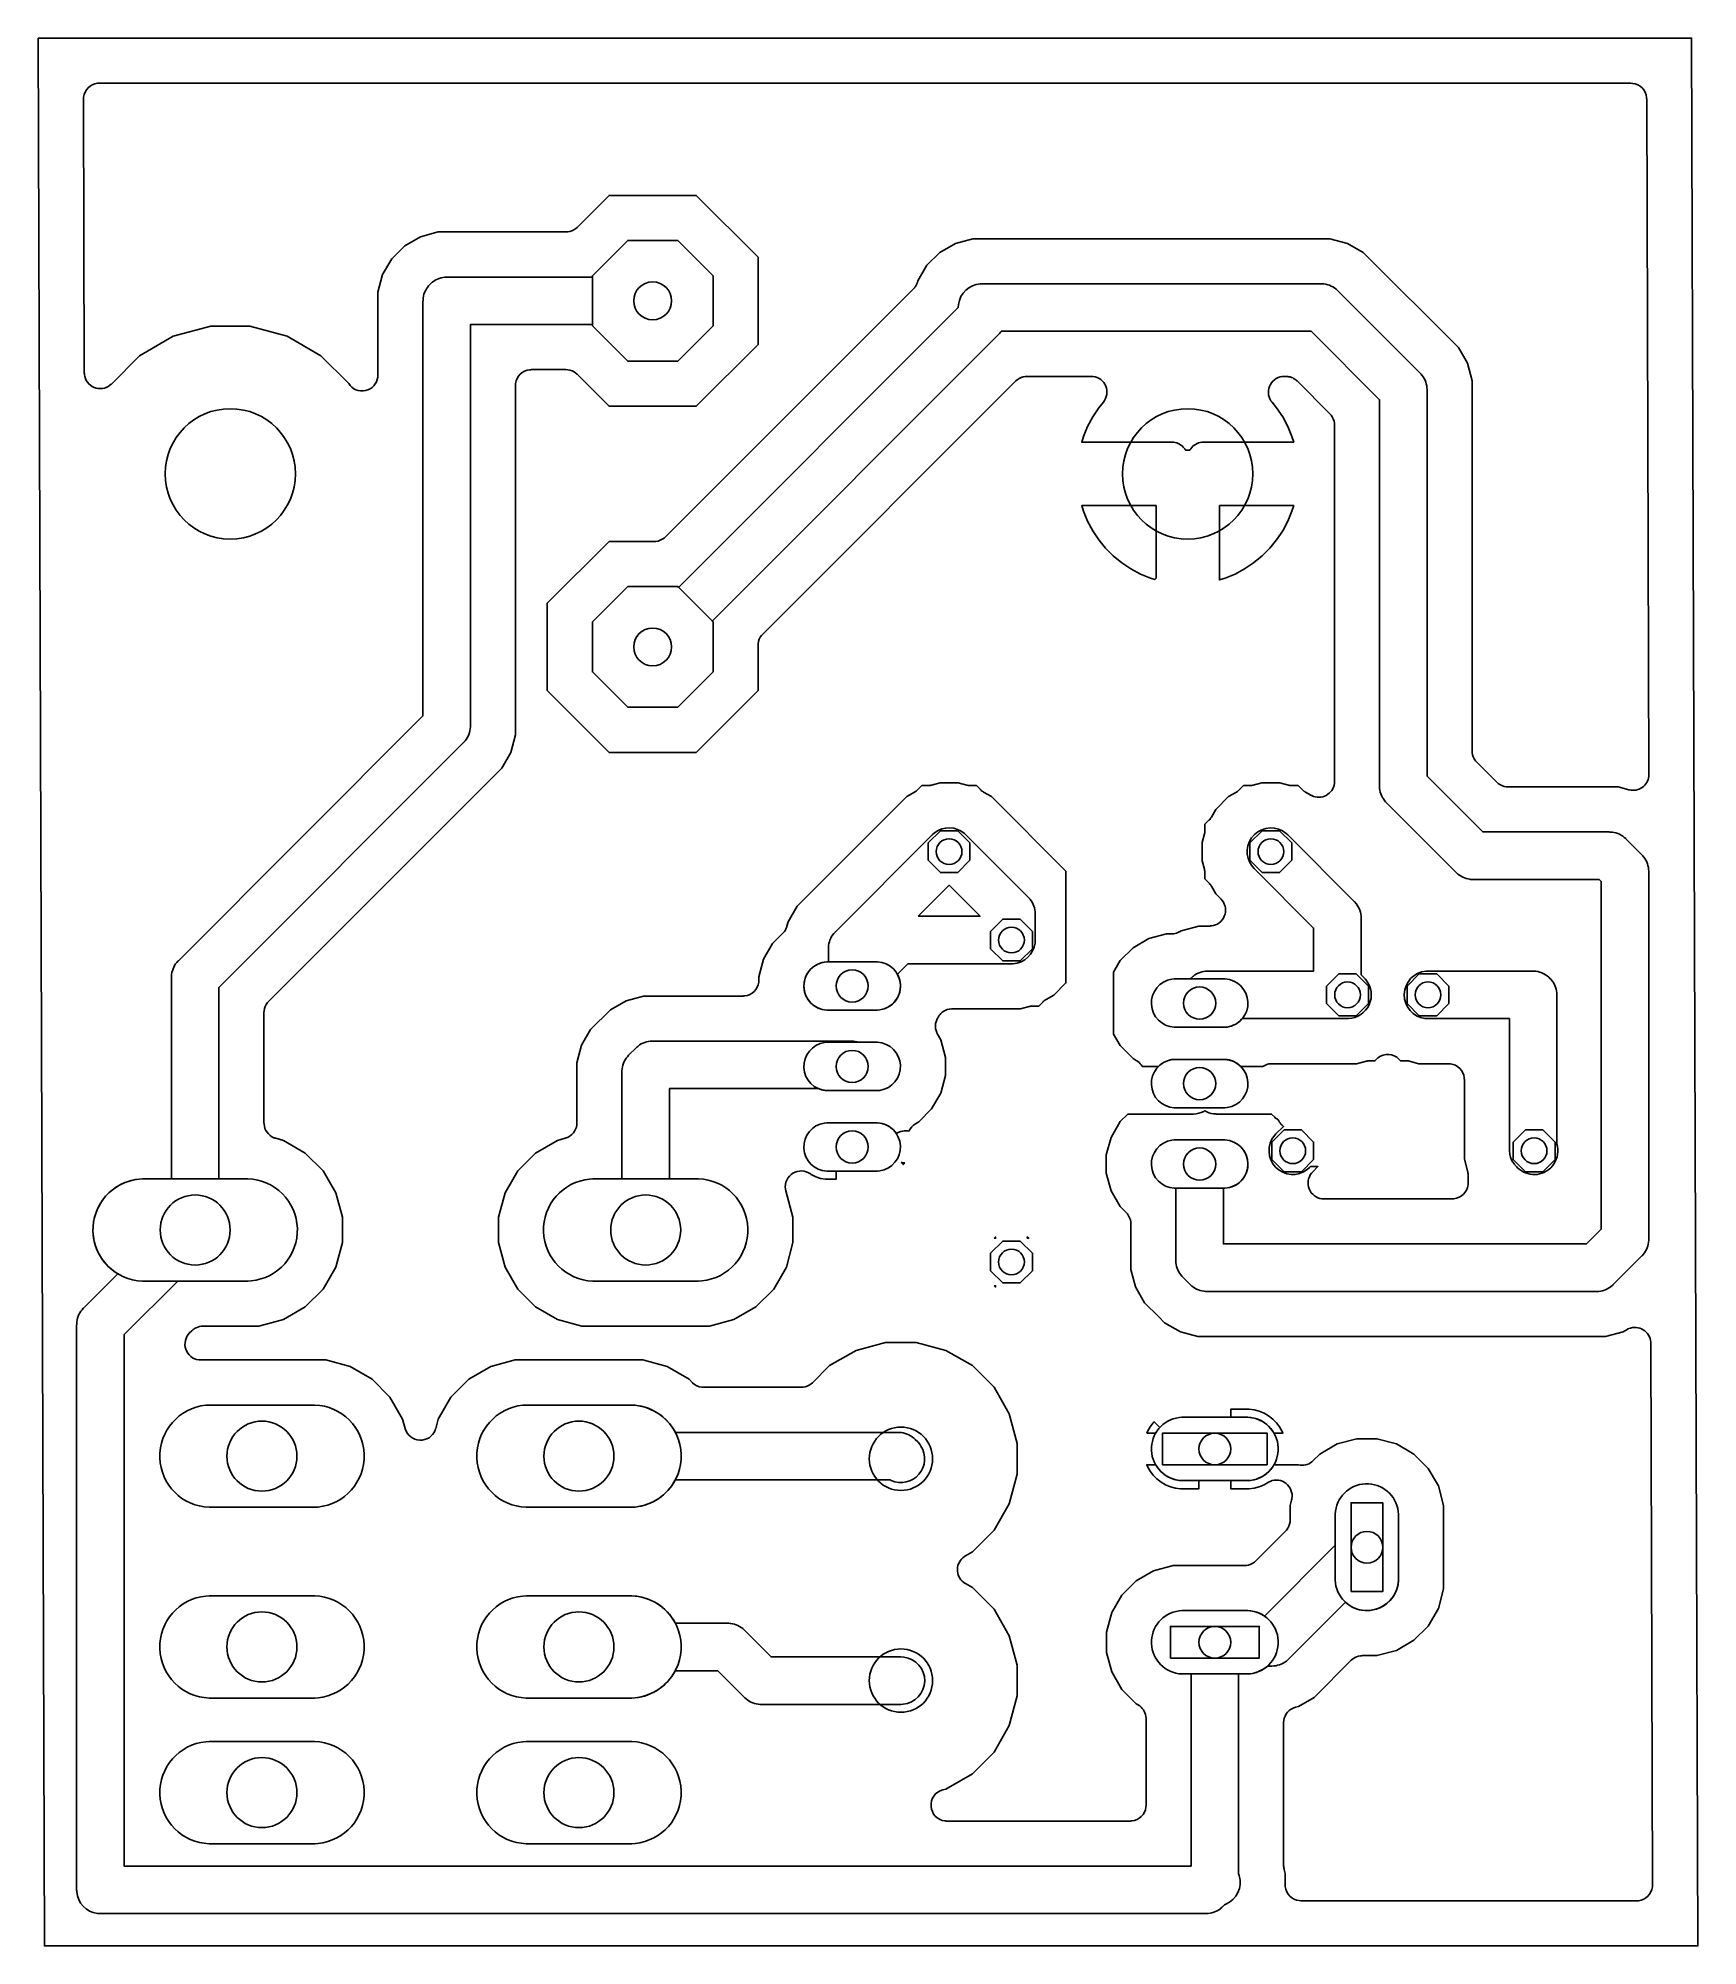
# Model space of a CAD drawing. Header units: millimetres. Extents: x -0.2 to 52.2, y 0 to 60.2.
import ezdxf

# ---------------------------------------------------------------- set-up
doc = ezdxf.new("R2010")
doc.units = ezdxf.units.MM

msp = doc.modelspace()

# ---------------------------------------------------------------- linework, layer by layer
at = {"layer": '16_copper'}
for points in [[(50.298, 1.424), (50.326, 1.425, 0.349198), (50.768, 1.864), (50.771, 1.92, 0.002167), (50.771, 1.924), (50.714, 19.017), (50.713, 19.034), (50.713, 19.051, 0.514558), (50.019, 19.476), (50.01, 19.471), (49.999, 19.467), (49.98, 19.456), (49.964, 19.448), (49.839, 19.376), (49.286, 19.228), (36.414, 19.228), (35.861, 19.376), (35.366, 19.662), (35.183, 19.845), (35.183, 19.845), (34.732, 20.296), (34.446, 20.791), (34.298, 21.344), (34.298, 22.784), (34.296, 22.81), (34.295, 22.836, 0.142736), (34.189, 23.095), (34.152, 23.137, 0.000668), (34.151, 23.138), (33.96, 23.329), (33.672, 23.827), (33.524, 24.382), (33.524, 24.958), (33.672, 25.513), (33.96, 26.011), (34.199, 26.25), (36.26, 26.25), (36.267, 26.25), (36.273, 26.25, 0.114617), (36.602, 26.333), (36.626, 26.346), (36.629, 26.348), (36.633, 26.346, 0.095957), (36.904, 26.256), (36.917, 26.255), (36.959, 26.251), (36.986, 26.251), (37, 26.25), (38.741, 26.25), (38.84, 26.151, 0.040887), (38.903, 26.099), (38.924, 26.083), (38.926, 26.082), (38.928, 26.081), (38.95, 26.069, 0.018458), (38.967, 26.036), (38.973, 26.024), (38.973, 26.024, 0.012966), (38.986, 26.001), (38.986, 26.001), (38.986, 26.001, 0.084061), (39.097, 25.876), (39.109, 25.868), (39.119, 25.86), (38.88, 25.62), (38.834, 25.57, 0.895565), (39.868, 24.496), (39.94, 24.56), (39.971, 24.59), (40.203, 24.59), (40.039, 24.426), (40.021, 24.405), (40.003, 24.385, 0.588341), (40.333, 23.576), (40.389, 23.572, 0.002005), (40.393, 23.572), (44.447, 23.572), (44.474, 23.574), (44.5, 23.575, 0.350129), (44.944, 24.014), (44.947, 24.07, 0.001336), (44.947, 24.072), (44.947, 24.322), (44.947, 24.329), (44.947, 24.336, 0.027963), (44.942, 24.391), (44.939, 24.408), (44.935, 24.433), (44.932, 24.443), (44.93, 24.451), (44.828, 24.834), (44.828, 27.338), (44.826, 27.364), (44.825, 27.391, 0.350129), (44.386, 27.834), (44.33, 27.838, 0.001336), (44.328, 27.838), (43.394, 27.838), (43.123, 27.91), (43.116, 27.912), (43.11, 27.914, 0.027962), (43.055, 27.923), (43.037, 27.925), (43.013, 27.927), (43.003, 27.927), (42.994, 27.927), (42.817, 27.927), (42.764, 27.981, 0.380298), (42.1, 28.02), (42.058, 27.983, 0.001338), (42.056, 27.981), (42.003, 27.927), (41.826, 27.927), (41.819, 27.927), (41.812, 27.927, 0.027963), (41.757, 27.922), (41.74, 27.919), (41.715, 27.915), (41.706, 27.912), (41.697, 27.91), (41.426, 27.838), (38.747, 27.838), (38.737, 27.837), (38.727, 27.837, 0.138395), (38.465, 27.75), (38.464, 27.75), (37.77, 27.75), (37.744, 27.775, 0.173517), (37.269, 27.972), (35.671, 27.972), (35.596, 27.965, 0.148336), (35.196, 27.775), (35.17, 27.75), (34.658, 27.75), (34.656, 27.755, 0.103083), (34.522, 27.908), (34.514, 27.913), (34.507, 27.919), (34.485, 27.932), (34.47, 27.942), (34.367, 28.002), (33.96, 28.409), (33.75, 28.773), (33.75, 30.727), (33.96, 31.091), (34.367, 31.498), (34.865, 31.786), (35.42, 31.934), (35.584, 31.934), (35.601, 31.935), (35.617, 31.935, 0.084062), (35.78, 31.974), (35.789, 31.979), (35.801, 31.984), (35.82, 31.994), (35.834, 32.001), (35.891, 32.034), (36.444, 32.182), (36.788, 32.182), (36.816, 32.184), (36.843, 32.185, 0.588339), (37.182, 32.991), (37.145, 33.033, 0.002006), (37.142, 33.036), (36.982, 33.196), (36.841, 33.439), (36.838, 33.445), (36.834, 33.451, 0.027962), (36.803, 33.497), (36.791, 33.51), (36.775, 33.529), (36.768, 33.536), (36.762, 33.542), (36.637, 33.667), (36.637, 33.844), (36.637, 33.851), (36.637, 33.858, 0.027963), (36.632, 33.913), (36.629, 33.93), (36.625, 33.955), (36.622, 33.964), (36.62, 33.973), (36.548, 34.244), (36.548, 34.816), (36.62, 35.087), (36.622, 35.094), (36.624, 35.1, 0.027962), (36.633, 35.155), (36.635, 35.173), (36.637, 35.197), (36.637, 35.207), (36.637, 35.216), (36.637, 35.393), (36.762, 35.518), (36.767, 35.523), (36.772, 35.527, 0.027961), (36.808, 35.57), (36.817, 35.585), (36.832, 35.605), (36.837, 35.614), (36.841, 35.621), (36.982, 35.864), (37.386, 36.268), (37.629, 36.409), (37.635, 36.412), (37.641, 36.416, 0.027962), (37.687, 36.447), (37.7, 36.459), (37.719, 36.475), (37.726, 36.482), (37.732, 36.488), (37.857, 36.613), (38.034, 36.613), (38.041, 36.613), (38.048, 36.613, 0.027963), (38.103, 36.618), (38.12, 36.621), (38.145, 36.625), (38.154, 36.628), (38.163, 36.63), (38.434, 36.702), (39.006, 36.702), (39.277, 36.63), (39.284, 36.628), (39.29, 36.626, 0.027962), (39.345, 36.617), (39.363, 36.615), (39.387, 36.613), (39.397, 36.613), (39.406, 36.613), (39.583, 36.613), (39.708, 36.488), (39.713, 36.483), (39.717, 36.478, 0.027962), (39.76, 36.442), (39.775, 36.433), (39.795, 36.418), (39.804, 36.413), (39.811, 36.409), (39.978, 36.312), (39.993, 36.304), (40.009, 36.296, 0.514558), (40.724, 36.684), (40.724, 36.694), (40.726, 36.705), (40.727, 36.728), (40.728, 36.745), (40.728, 47.993), (40.726, 48.019), (40.725, 48.045, 0.142736), (40.619, 48.304), (40.582, 48.346, 0.000668), (40.581, 48.347), (39.547, 49.381), (39.527, 49.398), (39.508, 49.416, 0.042985), (39.437, 49.463), (39.414, 49.476), (39.412, 49.477), (39.411, 49.478, 0.081044), (39.25, 49.524), (39.194, 49.528, 0.000662), (39.193, 49.528), (39.142, 49.528, 0.591142), (38.72, 48.76), (38.73, 48.746), (38.749, 48.719, 0.005417), (38.756, 48.71), (38.902, 48.533), (39.092, 48.248), (39.254, 47.945), (39.385, 47.628), (39.439, 47.45), (36.593, 47.45), (36.566, 47.449), (36.54, 47.447, 0.213549), (36.188, 47.241), (36.172, 47.22), (36.171, 47.219), (36.171, 47.217), (36.159, 47.197), (36.107, 47.2), (36.039, 47.198), (36.027, 47.197), (36.018, 47.213, 0.000385), (36.017, 47.215), (36.002, 47.237), (35.986, 47.259, 0.199608), (35.651, 47.447), (35.596, 47.45, 0.001336), (35.593, 47.45), (32.747, 47.45), (32.801, 47.628), (32.932, 47.945), (33.094, 48.248), (33.284, 48.533), (33.43, 48.71), (33.432, 48.713), (33.433, 48.715, 0.587443), (33.105, 49.524), (33.088, 49.525), (33.054, 49.527, 0.005418), (33.044, 49.528), (31.02, 49.528), (30.994, 49.526), (30.968, 49.525, 0.142736), (30.709, 49.419), (30.667, 49.382, 0.000668), (30.666, 49.381), (22.676, 41.391), (22.659, 41.371), (22.641, 41.352, 0.142736), (22.533, 41.094), (22.529, 41.038, 0.000669), (22.529, 41.037), (22.529, 39.611), (20.58, 37.662), (17.824, 37.662), (15.875, 39.611), (15.875, 42.367), (17.824, 44.316), (19.25, 44.316), (19.276, 44.318), (19.302, 44.319, 0.142736), (19.561, 44.425), (19.603, 44.462, 0.000668), (19.604, 44.463), (27.443, 52.302), (27.454, 52.314), (27.465, 52.326, 0.047755), (27.521, 52.404), (27.529, 52.418), (27.534, 52.428), (27.54, 52.438, 0.015663), (27.553, 52.468), (27.556, 52.478), (27.561, 52.49), (27.567, 52.511), (27.572, 52.526), (27.576, 52.539), (27.862, 53.034), (28.266, 53.438), (28.761, 53.724), (29.314, 53.872), (40.586, 53.872), (41.139, 53.724), (41.634, 53.438), (44.638, 50.434), (44.924, 49.939), (45.072, 49.386), (45.072, 37.707), (45.074, 37.681), (45.075, 37.655, 0.142736), (45.181, 37.396), (45.218, 37.354, 0.000668), (45.219, 37.353), (45.853, 36.719), (45.873, 36.702), (45.892, 36.684, 0.142736), (46.15, 36.576), (46.206, 36.572, 0.000669), (46.207, 36.572), (49.686, 36.572), (50.025, 36.481), (50.034, 36.48), (50.043, 36.477, 0.445754), (50.651, 36.905), (50.652, 36.921), (50.654, 36.943), (50.654, 36.955), (50.655, 36.966), (50.584, 58.279), (50.582, 58.305), (50.581, 58.331, 0.351061), (50.141, 58.774), (50.085, 58.778), (50.084, 58.778), (50.084, 58.778), (1.729, 58.778), (1.702, 58.776), (1.674, 58.775, 0.349198), (1.232, 58.336), (1.229, 58.28, 0.002167), (1.229, 58.276), (1.257, 49.637), (1.259, 49.611), (1.26, 49.585, 0.58946), (2.068, 49.247), (2.109, 49.284), (2.11, 49.285), (2.111, 49.286), (3.005, 50.18), (4.068, 50.793), (5.253, 51.111), (6.481, 51.111), (7.666, 50.793), (8.729, 50.18), (9.597, 49.311), (9.599, 49.308), (9.604, 49.3, 0.706387), (10.524, 49.504), (10.525, 49.521), (10.527, 49.542), (10.527, 49.555), (10.528, 49.565), (10.528, 52.186), (10.676, 52.739), (10.962, 53.234), (11.377, 53.649), (11.872, 53.935), (12.425, 54.083), (16.462, 54.083), (16.488, 54.085), (16.513, 54.086, 0.142734), (16.772, 54.192), (16.814, 54.229, 0.000668), (16.815, 54.23), (17.824, 55.238), (20.58, 55.238), (22.529, 53.289), (22.529, 50.533), (20.58, 48.584), (17.824, 48.584), (16.815, 49.592), (16.796, 49.609), (16.777, 49.627, 0.142734), (16.519, 49.735), (16.463, 49.739, 0.000669), (16.462, 49.739), (15.372, 49.739), (15.346, 49.737), (15.319, 49.736, 0.350129), (14.876, 49.297), (14.872, 49.241, 0.001336), (14.872, 49.239), (14.872, 38.214), (14.724, 37.661), (14.438, 37.166), (7.077, 29.805), (7.06, 29.785), (7.042, 29.766, 0.142736), (6.934, 29.508), (6.93, 29.452, 0.000669), (6.93, 29.451), (6.93, 25.966), (6.931, 25.949), (6.932, 25.932, 0.287062), (7.243, 25.503), (7.253, 25.499), (7.263, 25.495), (7.285, 25.489), (7.301, 25.483), (7.542, 25.418), (8.235, 25.019), (8.8, 24.454), (9.199, 23.762), (9.406, 22.99), (9.406, 22.19), (9.199, 21.418), (8.8, 20.726), (8.235, 20.161), (7.542, 19.762), (6.771, 19.555), (5.002, 19.555), (4.976, 19.553), (4.95, 19.552, 0.114316), (4.737, 19.479), (4.716, 19.464), (4.694, 19.449, 0.001897), (4.691, 19.446), (4.649, 19.409, 0.000645), (4.648, 19.408), (4.582, 19.341, 0.624754), (4.874, 18.492), (4.875, 18.492), (4.875, 18.491), (4.931, 18.488, 0.002005), (4.935, 18.488), (8.879, 18.488), (9.651, 18.281), (10.343, 17.881), (10.908, 17.316), (11.308, 16.624), (11.387, 16.328), (11.39, 16.319), (11.392, 16.31, 0.706384), (12.334, 16.269), (12.339, 16.285), (12.346, 16.305), (12.35, 16.317), (12.353, 16.328), (12.432, 16.624), (12.832, 17.316), (13.397, 17.881), (14.089, 18.281), (14.861, 18.488), (18.886, 18.488), (19.658, 18.281), (20.35, 17.881), (20.46, 17.771, 0.169319), (20.757, 17.628), (20.813, 17.625, 0.000669), (20.814, 17.625), (23.894, 17.625), (23.92, 17.626), (23.946, 17.628, 0.142736), (24.205, 17.733), (24.247, 17.771, 0.000668), (24.248, 17.771), (24.785, 18.309), (25.623, 18.792), (26.557, 19.042), (27.523, 19.042), (28.457, 18.792), (29.295, 18.309), (29.979, 17.625), (30.462, 16.787), (30.712, 15.853), (30.712, 14.887), (30.462, 13.953), (29.979, 13.115), (29.295, 12.431), (29.073, 12.303), (29.058, 12.293), (29.043, 12.284, 0.514559), (29.022, 11.471), (29.029, 11.466), (29.038, 11.459), (29.058, 11.447), (29.073, 11.437), (29.295, 11.309), (29.979, 10.625), (30.462, 9.787), (30.712, 8.853), (30.712, 7.887), (30.462, 6.953), (29.979, 6.115), (29.295, 5.431), (28.457, 4.948), (28.359, 4.921, 0.824202), (28.427, 3.942), (28.436, 3.942), (28.446, 3.94), (28.47, 3.939), (28.488, 3.938), (34.278, 3.938), (34.304, 3.94), (34.331, 3.941, 0.350129), (34.774, 4.38), (34.778, 4.436, 0.001336), (34.778, 4.438), (34.778, 7.171), (34.777, 7.179), (34.777, 7.186, 0.22744), (34.579, 7.57), (34.564, 7.58), (34.545, 7.594), (34.536, 7.599), (34.528, 7.604), (34.463, 7.642), (34.012, 8.093), (33.693, 8.645), (33.528, 9.261), (33.528, 9.899), (33.693, 10.515), (34.012, 11.067), (34.463, 11.518), (35.015, 11.837), (35.631, 12.002), (37.893, 12.002), (37.919, 12.004), (37.945, 12.005, 0.142736), (38.204, 12.111), (38.246, 12.148, 0.000668), (38.247, 12.149), (39.181, 13.083), (39.198, 13.103), (39.216, 13.122, 0.142736), (39.324, 13.38), (39.328, 13.436, 0.000669), (39.328, 13.437), (39.328, 13.899), (39.373, 14.068), (39.379, 14.095), (39.384, 14.121, 0.587442), (38.695, 14.658), (38.694, 14.657), (38.693, 14.657), (38.643, 14.632), (38.642, 14.631), (38.64, 14.63), (38.506, 14.553), (38.354, 14.49), (38.195, 14.447), (38.032, 14.426), (37.45, 14.426), (37.45, 14.68), (37.994, 14.68), (38.081, 14.688, 0.221694), (38.794, 15.142), (38.816, 15.18), (39.59, 15.18), (39.591, 15.18, 0.22744), (40.013, 15.274), (40.055, 15.311, 0.002006), (40.058, 15.313), (40.263, 15.518), (40.815, 15.837), (41.431, 16.002), (42.069, 16.002), (42.685, 15.837), (43.237, 15.518), (43.688, 15.067), (44.007, 14.515), (44.172, 13.899), (44.172, 11.261), (44.007, 10.645), (43.688, 10.093), (43.237, 9.642), (42.685, 9.323), (42.069, 9.158), (41.607, 9.158), (41.581, 9.156), (41.555, 9.155, 0.142734), (41.296, 9.049), (41.254, 9.012, 0.000668), (41.253, 9.011), (40.084, 7.842), (39.589, 7.556), (39.493, 7.53, 0.305643), (39.126, 7.108), (39.126, 7.098), (39.124, 7.087), (39.123, 7.064), (39.122, 7.047), (39.122, 2.538), (39.123, 2.532), (39.123, 2.525, 0.027963), (39.127, 2.469), (39.131, 2.452), (39.135, 2.428), (39.138, 2.418), (39.139, 2.409), (39.172, 2.286), (39.172, 1.922), (39.174, 1.896), (39.175, 1.869, 0.350129), (39.614, 1.426), (39.67, 1.422, 0.001336), (39.672, 1.422), (50.271, 1.422)], [(36.673, 1.016), (36.679, 1.016, 0.161139), (37.124, 1.172), (37.134, 1.181), (37.166, 1.207), (37.186, 1.227), (37.196, 1.236), (37.257, 1.296), (37.293, 1.31, 0.382328), (37.718, 2.215), (37.7, 2.268), (37.7, 8.58), (37.994, 8.58), (38.081, 8.588, 0.131652), (38.559, 8.786), (38.612, 8.83), (38.75, 8.83, 0.165625), (39.208, 8.986), (39.218, 8.995), (39.25, 9.021), (39.27, 9.041), (39.28, 9.05), (41.073, 10.843), (41.074, 10.842, 0.637069), (42.75, 11.536), (42.75, 13.624), (42.742, 13.711, 0.916331), (40.75, 13.624), (40.75, 12.641), (38.515, 10.405), (38.488, 10.424, 0.131652), (37.994, 10.58), (35.906, 10.58), (35.819, 10.572, 0.916331), (35.906, 8.58), (36.2, 8.58), (36.2, 2.516), (2.516, 2.516), (2.516, 19.287), (4.206, 20.977), (6.424, 20.977), (6.529, 20.984, 0.936603), (6.424, 24.203), (5.508, 24.203), (5.508, 30.247), (13.23, 37.97), (13.235, 37.975), (13.24, 37.979, 0.16114), (13.444, 38.404), (13.445, 38.417), (13.449, 38.459), (13.449, 38.486), (13.45, 38.5), (13.45, 51.161), (17.297, 51.161), (17.297, 51.122), (18.413, 50.006), (19.991, 50.006), (21.107, 51.122), (21.107, 52.7), (19.991, 53.816), (18.413, 53.816), (17.297, 52.7), (17.297, 52.661), (12.711, 52.661), (12.704, 52.661), (12.698, 52.661, 0.159651), (12.253, 52.505), (12.243, 52.496), (12.211, 52.47), (12.191, 52.45), (12.181, 52.441), (12.17, 52.43, 0.165625), (11.956, 51.996), (11.955, 51.983), (11.951, 51.941), (11.951, 51.914), (11.95, 51.9), (11.95, 38.811), (4.228, 31.088), (4.223, 31.083), (4.218, 31.079, 0.16114), (4.014, 30.654), (4.013, 30.641), (4.009, 30.599), (4.009, 30.572), (4.008, 30.558), (4.008, 24.203), (3.092, 24.203), (2.987, 24.196, 0.71659), (2.293, 21.22), (2.314, 21.207), (1.236, 20.128), (1.231, 20.123), (1.226, 20.119, 0.16114), (1.022, 19.694), (1.021, 19.681), (1.017, 19.639), (1.017, 19.612), (1.016, 19.598), (1.016, 1.766), (1.017, 1.739), (1.018, 1.712, 0.356391), (1.67, 1.022), (1.675, 1.022), (1.684, 1.021), (1.752, 1.016), (1.76, 1.016), (1.766, 1.016), (36.666, 1.016)], [(49.007, 20.65), (49.013, 20.65, 0.161139), (49.458, 20.806), (49.468, 20.815), (49.5, 20.841), (49.52, 20.861), (49.53, 20.87), (50.43, 21.77), (50.435, 21.775), (50.44, 21.779, 0.16114), (50.644, 22.204), (50.645, 22.217), (50.649, 22.259), (50.649, 22.286), (50.65, 22.3), (50.65, 33.9), (50.65, 33.907), (50.65, 33.913, 0.161139), (50.494, 34.358), (50.485, 34.368), (50.459, 34.4), (50.439, 34.42), (50.43, 34.43), (49.93, 34.93), (49.925, 34.935), (49.921, 34.94, 0.16114), (49.496, 35.144), (49.483, 35.145), (49.441, 35.149), (49.414, 35.149), (49.4, 35.15), (45.411, 35.15), (43.65, 36.911), (43.65, 49.1), (43.65, 49.107), (43.65, 49.113, 0.161139), (43.494, 49.558), (43.485, 49.568), (43.459, 49.6), (43.439, 49.62), (43.43, 49.63), (40.83, 52.23), (40.825, 52.235), (40.821, 52.24, 0.16114), (40.396, 52.444), (40.383, 52.445), (40.341, 52.449), (40.314, 52.449), (40.3, 52.45), (29.6, 52.45), (29.573, 52.449), (29.546, 52.448, 0.356391), (28.856, 51.796), (28.856, 51.791), (28.855, 51.782), (28.85, 51.714), (28.85, 51.706), (28.85, 51.7), (28.85, 51.698), (20.019, 42.866), (19.991, 42.894), (18.413, 42.894), (17.297, 41.778), (17.297, 40.2), (18.413, 39.084), (19.991, 39.084), (21.107, 40.2), (21.107, 41.778), (21.079, 41.806), (30.13, 50.857), (30.135, 50.862), (30.14, 50.866, 0.022828), (30.185, 50.917), (30.201, 50.94), (30.209, 50.95), (39.989, 50.95), (42.15, 48.789), (42.15, 36.6), (42.15, 36.593), (42.15, 36.587, 0.161139), (42.306, 36.142), (42.315, 36.132), (42.341, 36.1), (42.361, 36.08), (42.37, 36.07), (44.57, 33.87), (44.575, 33.865), (44.579, 33.86, 0.16114), (45.004, 33.656), (45.017, 33.655), (45.059, 33.651), (45.086, 33.651), (45.1, 33.65), (49.089, 33.65), (49.15, 33.589), (49.15, 22.611), (48.689, 22.15), (37.22, 22.15), (37.22, 23.908), (37.269, 23.908, 0.95208), (37.269, 25.432), (35.671, 25.432), (35.596, 25.425, 0.906347), (35.671, 23.908), (35.72, 23.908), (35.72, 21.63), (35.72, 21.623), (35.72, 21.617, 0.161139), (35.876, 21.172), (35.885, 21.162), (35.911, 21.13), (35.931, 21.11), (35.94, 21.1), (36.17, 20.87), (36.175, 20.865), (36.179, 20.86, 0.16114), (36.604, 20.656), (36.617, 20.655), (36.659, 20.651), (36.686, 20.651), (36.7, 20.65), (49, 20.65)], [(16.969, 19.555), (16.198, 19.762), (15.505, 20.161), (14.94, 20.726), (14.541, 21.418), (14.334, 22.19), (14.334, 22.99), (14.541, 23.762), (14.94, 24.454), (15.505, 25.019), (16.198, 25.418), (16.439, 25.483), (16.455, 25.488), (16.472, 25.493, 0.287063), (16.806, 25.905), (16.806, 25.915), (16.808, 25.927), (16.809, 25.949), (16.81, 25.966), (16.81, 27.868), (16.958, 28.421), (17.244, 28.916), (17.866, 29.538), (18.361, 29.824), (18.914, 29.972), (22.054, 29.972), (22.08, 29.974), (22.107, 29.975, 0.350129), (22.55, 30.414), (22.554, 30.47, 0.001336), (22.554, 30.472), (22.554, 30.578), (22.702, 31.133), (22.99, 31.631), (23.311, 31.952), (23.322, 31.964), (23.333, 31.976, 0.084062), (23.421, 32.118), (23.424, 32.128), (23.429, 32.14), (23.435, 32.16), (23.44, 32.176), (23.476, 32.309), (23.762, 32.804), (27.226, 36.268), (27.469, 36.409), (27.475, 36.412), (27.481, 36.416, 0.027962), (27.527, 36.447), (27.54, 36.459), (27.559, 36.475), (27.566, 36.482), (27.572, 36.488), (27.697, 36.613), (27.874, 36.613), (27.881, 36.613), (27.888, 36.613, 0.027961), (27.943, 36.618), (27.96, 36.621), (27.985, 36.625), (27.994, 36.628), (28.003, 36.63), (28.274, 36.702), (28.846, 36.702), (29.117, 36.63), (29.124, 36.628), (29.13, 36.626, 0.027962), (29.185, 36.617), (29.203, 36.615), (29.227, 36.613), (29.237, 36.613), (29.246, 36.613), (29.423, 36.613), (29.548, 36.488), (29.553, 36.483), (29.557, 36.478, 0.027961), (29.6, 36.442), (29.615, 36.433), (29.635, 36.418), (29.644, 36.413), (29.651, 36.409), (29.894, 36.268), (32.25, 33.912), (32.25, 30.388), (31.864, 30.002), (31.621, 29.861), (31.615, 29.858), (31.609, 29.854, 0.027962), (31.563, 29.823), (31.55, 29.811), (31.531, 29.795), (31.524, 29.788), (31.518, 29.782), (31.393, 29.657), (31.216, 29.657), (31.209, 29.657), (31.202, 29.657, 0.027961), (31.147, 29.652), (31.13, 29.649), (31.105, 29.645), (31.096, 29.642), (31.087, 29.64), (30.816, 29.568), (28.656, 29.568), (28.648, 29.567), (28.641, 29.567, 0.14069), (28.378, 29.483), (28.362, 29.471), (28.345, 29.459, 0.061189), (28.257, 29.369), (28.247, 29.354), (28.233, 29.335), (28.228, 29.326), (28.223, 29.318), (28.195, 29.27, 0.235391), (28.168, 28.825), (28.176, 28.809), (28.186, 28.788), (28.191, 28.779), (28.195, 28.77), (28.298, 28.593), (28.446, 28.038), (28.446, 27.462), (28.298, 26.907), (28.01, 26.409), (27.603, 26.002), (27.5, 25.942, 0.150311), (27.3, 25.727), (27.292, 25.71, 0.096467), (27.096, 25.707), (27.084, 25.704), (27.043, 25.698), (27.043, 25.698), (27.043, 25.698, 0.003834), (27.036, 25.696), (27.036, 25.696, 0.055968), (26.931, 25.657), (26.91, 25.645), (26.894, 25.636), (26.875, 25.664), (26.827, 25.722, 0.198913), (26.299, 25.972), (24.701, 25.972), (24.626, 25.965, 0.906347), (24.701, 24.448), (25, 24.448), (25, 24.194), (24.658, 24.194), (24.5, 24.219), (24.348, 24.268), (24.205, 24.341), (24.184, 24.357, 0.665283), (23.395, 23.878), (23.407, 23.823, 0.000243), (23.407, 23.823), (23.63, 22.99), (23.63, 22.19), (23.423, 21.418), (23.024, 20.726), (22.459, 20.161), (21.766, 19.762), (20.995, 19.555)], [(26.374, 29.535, 0.503358), (26.952, 30.616), (26.929, 30.658), (27.261, 30.99), (30.53, 30.99), (30.557, 30.991), (30.584, 30.992, 0.356391), (31.274, 31.644), (31.274, 31.649), (31.275, 31.658), (31.28, 31.726), (31.28, 31.734), (31.28, 31.74), (31.28, 32.56), (31.28, 32.567), (31.28, 32.573, 0.161139), (31.124, 33.018), (31.115, 33.028), (31.089, 33.06), (31.069, 33.08), (31.06, 33.09), (29.09, 35.06), (29.07, 35.079), (29.051, 35.097, 0.356389), (28.102, 35.124), (28.098, 35.12), (28.091, 35.115), (28.04, 35.07), (28.034, 35.064), (28.03, 35.06), (24.97, 32), (24.965, 31.995), (24.96, 31.991, 0.16114), (24.756, 31.566), (24.755, 31.553), (24.751, 31.511), (24.751, 31.484), (24.75, 31.47), (24.75, 31.052), (24.701, 31.052, 0.95208), (24.701, 29.528), (26.299, 29.528)], [(37.344, 28.995, 0.173516), (37.797, 29.238), (37.816, 29.26), (41.14, 29.26), (41.154, 29.261), (41.167, 29.26, 0.616269), (41.725, 30.478), (41.708, 30.5), (41.679, 30.53), (41.67, 30.54), (41.57, 30.641), (41.57, 32.43), (41.57, 32.437), (41.57, 32.443, 0.161139), (41.414, 32.888), (41.405, 32.898), (41.379, 32.93), (41.359, 32.95), (41.35, 32.96), (39.25, 35.06), (39.2, 35.106, 0.895565), (38.126, 34.072), (38.19, 34), (40.07, 32.119), (40.07, 30.76), (36.73, 30.76), (36.723, 30.76), (36.717, 30.76, 0.161139), (36.272, 30.604), (36.262, 30.595), (36.23, 30.569), (36.21, 30.549), (36.2, 30.54), (36.171, 30.512), (35.671, 30.512), (35.596, 30.505, 0.906347), (35.671, 28.988), (37.269, 28.988)], [(47.125, 24.346, 0.460372), (47.75, 25.299), (47.75, 30), (47.75, 30.007), (47.75, 30.013, 0.161139), (47.594, 30.458), (47.585, 30.468), (47.559, 30.5), (47.539, 30.52, 0.174095), (47.086, 30.754), (47.073, 30.755), (47.031, 30.759), (47.004, 30.759), (46.99, 30.76), (43.68, 30.76), (43.612, 30.757, 0.895567), (43.584, 29.266), (43.68, 29.26), (46.25, 29.26), (46.25, 25.12), (46.25, 25.113), (46.25, 25.107, 0.032081), (46.259, 25.011), (46.262, 24.984), (46.264, 24.977), (46.265, 24.971, 0.112098), (46.406, 24.662), (46.415, 24.652), (46.441, 24.62), (46.461, 24.6), (46.47, 24.59), (46.5, 24.56, 0.208353), (47.057, 24.34)], [(20.753, 20.984, 0.936603), (20.648, 24.203), (19.732, 24.203), (19.732, 27.05), (24.437, 27.05), (24.481, 27.032, 0.073764), (24.701, 26.988), (26.299, 26.988), (26.374, 26.995, 0.906347), (26.299, 28.512), (25.685, 28.512), (25.68, 28.514, 0.04568), (25.546, 28.544), (25.533, 28.545), (25.491, 28.549), (25.464, 28.549), (25.45, 28.55), (19.2, 28.55), (19.193, 28.55), (19.187, 28.55, 0.161139), (18.742, 28.394), (18.732, 28.385), (18.7, 28.359), (18.68, 28.339), (18.67, 28.33), (18.452, 28.112), (18.447, 28.107), (18.442, 28.103, 0.16114), (18.238, 27.678), (18.237, 27.665), (18.233, 27.623), (18.233, 27.596), (18.232, 27.582), (18.232, 24.203), (17.316, 24.203), (17.211, 24.196, 0.936603), (17.316, 20.977), (20.648, 20.977)], [(27.049, 24.721), (27.069, 24.718), (27.093, 24.714, 0.003899), (27.101, 24.713), (27.141, 24.711, -0.001645), (27.148, 24.71), (27.131, 24.677), (27.115, 24.656)], [(8.637, 13.847, 0.936603), (8.532, 17.066), (5.2, 17.066), (5.095, 17.059, 0.936603), (5.2, 13.84), (8.532, 13.84)], [(18.645, 13.847, 0.250487), (19.91, 14.692), (19.915, 14.703), (26.7, 14.703), (26.734, 14.685, 0.743091), (27.673, 15.772), (27.634, 15.828), (27.57, 15.9), (27.488, 15.983, 0.165625), (27.054, 16.196), (27.04, 16.197), (26.999, 16.201), (26.971, 16.202), (26.957, 16.203), (19.915, 16.203), (19.91, 16.213, 0.267949), (18.54, 17.066), (15.208, 17.066), (15.103, 17.059, 0.936603), (15.208, 13.84), (18.54, 13.84)], [(38.816, 16.18), (38.794, 16.218, 0.244698), (37.994, 16.68), (37.45, 16.68), (37.45, 16.934), (38.032, 16.934), (38.195, 16.913), (38.354, 16.87), (38.506, 16.807), (38.648, 16.725), (38.779, 16.625), (38.895, 16.509), (38.995, 16.378), (39.077, 16.236), (39.1, 16.18)], [(34.8, 16.18), (34.823, 16.236), (34.905, 16.378), (35.005, 16.509), (35.033, 16.536), (35.213, 16.357), (35.212, 16.356, 0.04366), (35.106, 16.218), (35.084, 16.18)], [(35.868, 14.426), (35.705, 14.447), (35.546, 14.49), (35.394, 14.553), (35.252, 14.635), (35.121, 14.735), (35.005, 14.851), (34.905, 14.982), (34.823, 15.124), (34.8, 15.18), (35.084, 15.18), (35.106, 15.142, 0.244698), (35.906, 14.68), (36.45, 14.68), (36.45, 14.426)], [(8.637, 7.827, 0.936603), (8.532, 11.046), (5.2, 11.046), (5.095, 11.039, 0.936603), (5.2, 7.82), (8.532, 7.82)], [(27.108, 7.623, 0.895567), (27.136, 9.114), (27.04, 9.12), (22.941, 9.12), (22.098, 9.963), (22.093, 9.968), (22.088, 9.972, 0.16114), (21.664, 10.177), (21.65, 10.177), (21.608, 10.182), (21.581, 10.182), (21.567, 10.183), (19.915, 10.183), (19.91, 10.194, 0.267949), (18.54, 11.046), (15.208, 11.046), (15.103, 11.039, 0.936603), (15.208, 7.82), (18.54, 7.82), (18.645, 7.827, 0.250487), (19.91, 8.672), (19.915, 8.683), (21.257, 8.683), (22.1, 7.84), (22.105, 7.835), (22.109, 7.83, 0.16114), (22.534, 7.626), (22.547, 7.625), (22.589, 7.621), (22.616, 7.621), (22.63, 7.62), (27.04, 7.62)], [(8.637, 3.229, 0.936603), (8.532, 6.448), (5.2, 6.448), (5.095, 6.441, 0.936603), (5.2, 3.223), (8.532, 3.223)], [(18.645, 3.229, 0.936603), (18.54, 6.448), (15.208, 6.448), (15.103, 6.441, 0.936603), (15.208, 3.223), (18.54, 3.223)]]:
    msp.add_lwpolyline(points, format="xyb", close=True, dxfattribs=at)
for points in [[(34.915, 43.158), (34.598, 43.289), (34.295, 43.451), (34.01, 43.641), (33.745, 43.859), (33.502, 44.102), (33.284, 44.367), (33.094, 44.652), (32.932, 44.955), (32.801, 45.272), (32.747, 45.45), (35.093, 45.45), (35.093, 43.154), (35.055, 43.115)], [(37.093, 45.45), (39.439, 45.45), (39.385, 45.272), (39.254, 44.955), (39.092, 44.652), (38.902, 44.367), (38.684, 44.102), (38.441, 43.859), (38.176, 43.641), (37.891, 43.451), (37.588, 43.289), (37.271, 43.158), (37.093, 43.104)], [(27.581, 32.49), (28.56, 33.469), (29.539, 32.49)], [(29.987, 22.33), (30.03, 22.373), (30.03, 22.33)], [(31.03, 22.33), (31.03, 22.373), (31.073, 22.33)], [(29.987, 20.83), (30.03, 20.83), (30.03, 20.787)]]:
    msp.add_lwpolyline(points, close=True, dxfattribs=at)
at = {"layer": '1_copper'}
for points in [[(21.107, 51.122), (21.107, 52.7), (19.991, 53.816), (18.413, 53.816), (17.297, 52.7), (17.297, 51.122), (18.413, 50.006), (19.991, 50.006)], [(21.107, 40.2), (21.107, 41.778), (19.991, 42.894), (18.413, 42.894), (17.297, 41.778), (17.297, 40.2), (18.413, 39.084), (19.991, 39.084)], [(29.22, 34.256), (29.22, 34.804), (28.834, 35.19), (28.286, 35.19), (27.9, 34.804), (27.9, 34.256), (28.286, 33.87), (28.834, 33.87)], [(39.38, 34.256), (39.38, 34.804), (38.994, 35.19), (38.446, 35.19), (38.06, 34.804), (38.06, 34.256), (38.446, 33.87), (38.994, 33.87)], [(31.19, 31.466), (31.19, 32.014), (30.804, 32.4), (30.256, 32.4), (29.87, 32.014), (29.87, 31.466), (30.256, 31.08), (30.804, 31.08)], [(41.8, 29.736), (41.8, 30.284), (41.414, 30.67), (40.866, 30.67), (40.48, 30.284), (40.48, 29.736), (40.866, 29.35), (41.414, 29.35)], [(44.34, 29.736), (44.34, 30.284), (43.954, 30.67), (43.406, 30.67), (43.02, 30.284), (43.02, 29.736), (43.406, 29.35), (43.954, 29.35)], [(40.07, 24.816), (40.07, 25.364), (39.684, 25.75), (39.136, 25.75), (38.75, 25.364), (38.75, 24.816), (39.136, 24.43), (39.684, 24.43)], [(47.69, 24.816), (47.69, 25.364), (47.304, 25.75), (46.756, 25.75), (46.37, 25.364), (46.37, 24.816), (46.756, 24.43), (47.304, 24.43)], [(31.19, 21.306), (31.19, 21.854), (30.804, 22.24), (30.256, 22.24), (29.87, 21.854), (29.87, 21.306), (30.256, 20.92), (30.804, 20.92)]]:
    msp.add_lwpolyline(points, close=True, dxfattribs=at)
for points in [[(26.374, 29.535, 0.906347), (26.299, 31.052), (24.701, 31.052), (24.626, 31.045, 0.906347), (24.701, 29.528), (26.299, 29.528)], [(37.344, 28.995, 0.906347), (37.269, 30.512), (35.671, 30.512), (35.596, 30.505, 0.906347), (35.671, 28.988), (37.269, 28.988)], [(26.374, 26.995, 0.906347), (26.299, 28.512), (24.701, 28.512), (24.626, 28.505, 0.906347), (24.701, 26.988), (26.299, 26.988)], [(37.344, 26.455, 0.906347), (37.269, 27.972), (35.671, 27.972), (35.596, 27.965, 0.906347), (35.671, 26.448), (37.269, 26.448)], [(26.374, 24.455, 0.906347), (26.299, 25.972), (24.701, 25.972), (24.626, 25.965, 0.906347), (24.701, 24.448), (26.299, 24.448)], [(37.344, 23.915, 0.906347), (37.269, 25.432), (35.671, 25.432), (35.596, 25.425, 0.906347), (35.671, 23.908), (37.269, 23.908)], [(6.529, 20.984, 0.936603), (6.424, 24.203), (3.092, 24.203), (2.987, 24.196, 0.936603), (3.092, 20.977), (6.424, 20.977)], [(20.753, 20.984, 0.936603), (20.648, 24.203), (17.316, 24.203), (17.211, 24.196, 0.936603), (17.316, 20.977), (20.648, 20.977)], [(8.637, 13.847, 0.936603), (8.532, 17.066), (5.2, 17.066), (5.095, 17.059, 0.936603), (5.2, 13.84), (8.532, 13.84)], [(18.645, 13.847, 0.936603), (18.54, 17.066), (15.208, 17.066), (15.103, 17.059, 0.936603), (15.208, 13.84), (18.54, 13.84)], [(38.081, 14.688, 0.916331), (37.994, 16.68), (35.906, 16.68), (35.819, 16.672, 0.916331), (35.906, 14.68), (37.994, 14.68)], [(41.881, 10.588, 0.36397), (42.75, 11.536), (42.75, 13.624), (42.742, 13.711, 0.916331), (40.75, 13.624), (40.75, 11.536), (40.758, 11.449, 0.388879), (41.794, 10.58)], [(8.637, 7.827, 0.936603), (8.532, 11.046), (5.2, 11.046), (5.095, 11.039, 0.936603), (5.2, 7.82), (8.532, 7.82)], [(18.645, 7.827, 0.936603), (18.54, 11.046), (15.208, 11.046), (15.103, 11.039, 0.936603), (15.208, 7.82), (18.54, 7.82)], [(38.081, 8.588, 0.916331), (37.994, 10.58), (35.906, 10.58), (35.819, 10.572, 0.916331), (35.906, 8.58), (37.994, 8.58)], [(8.637, 3.229, 0.936603), (8.532, 6.448), (5.2, 6.448), (5.095, 6.441, 0.936603), (5.2, 3.223), (8.532, 3.223)], [(18.645, 3.229, 0.936603), (18.54, 6.448), (15.208, 6.448), (15.103, 6.441, 0.936603), (15.208, 3.223), (18.54, 3.223)]]:
    msp.add_lwpolyline(points, format="xyb", close=True, dxfattribs=at)
at = {"layer": 'drills_PTH'}
for centre, radius in [((19.202, 51.911), 0.597), ((5.867, 46.45), 2.057), ((36.093, 46.45), 2.057), ((19.202, 40.989), 0.597), ((28.56, 34.53), 0.406), ((38.72, 34.53), 0.406), ((30.53, 31.74), 0.406), ((25.5, 30.29), 0.508), ((36.47, 29.75), 0.508), ((41.14, 30.01), 0.406), ((43.68, 30.01), 0.406), ((25.5, 27.75), 0.508), ((36.47, 27.21), 0.508), ((25.5, 25.21), 0.508), ((39.41, 25.09), 0.406), ((47.03, 25.09), 0.406), ((36.47, 24.67), 0.508), ((4.758, 22.59), 1.105), ((18.982, 22.59), 1.105), ((30.53, 21.58), 0.406), ((6.866, 15.453), 1.105), ((16.874, 15.453), 1.105), ((27.04, 15.37), 1), ((36.95, 15.68), 0.5), ((41.75, 12.58), 0.5), ((6.866, 9.433), 1.105), ((16.874, 9.433), 1.105), ((36.95, 9.58), 0.5), ((27.04, 8.37), 1), ((6.866, 4.835), 1.105), ((16.874, 4.835), 1.105)]:
    msp.add_circle(centre, radius, dxfattribs=at)
at = {"layer": 'holes'}
for points in [[(35.3, 15.18), (38.6, 15.18), (38.6, 16.18), (35.3, 16.18), (35.3, 15.18)], [(41.25, 11.18), (42.25, 11.18), (42.25, 13.98), (41.25, 13.98), (41.25, 11.18)], [(35.55, 9.08), (38.35, 9.08), (38.35, 10.08), (35.55, 10.08), (35.55, 9.08)]]:
    msp.add_lwpolyline(points, close=True, dxfattribs=at)
at = {"layer": 'outline'}
msp.add_lwpolyline([(-0.2, 60.2), (0, 0), (52.2, 0), (52, 60.2), (-0.2, 60.2)], close=True, dxfattribs=at)

doc.saveas('drawing.dxf')
